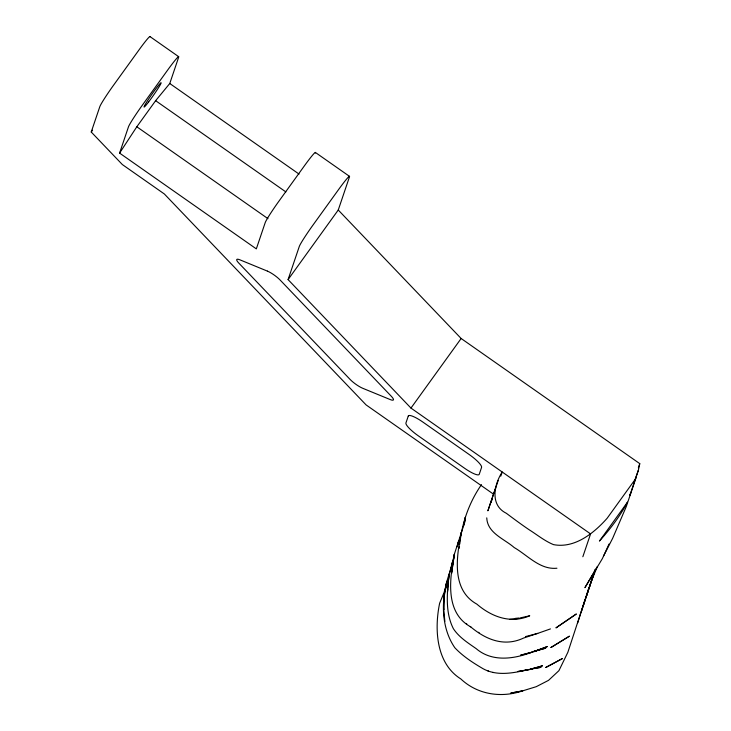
<?xml version="1.0" encoding="UTF-8"?>
<svg xmlns="http://www.w3.org/2000/svg" width="731" height="731" viewBox="0 0 731 731"><rect width="100%" height="100%" fill="white"/><g stroke="black" fill="none" stroke-linecap="round" stroke-linejoin="round"><path stroke-width="1.1" d="M530.094 668.984L541.05 667.33L530.158 669.249L542.521 665.795L529.6 669.587L517.776 671.542L528.988 669.495C514.076 672.904 497.29 676.559 483.09 668.728C472.975 662.798 462.906 656.319 454.828 647.739C439.952 626.083 441.085 595.957 449.885 571.989M447.737 588.976L447.454 592.201L448.944 575.032L454.298 555.496M447.92 586.829L448.944 575.032C447.171 592.759 445.005 612.286 453.403 628.733C459.077 637.322 467.959 642.887 476.219 648.671C492.237 662.441 514.551 659.033 532.689 651.906L520.536 655.241L533.319 651.942L547.4 646.515L533.858 651.549L545.737 648.159L533.721 651.312M445.353 589.862L446.778 581.209L445.855 586.819M459.214 548.36L459.497 546.203M459.781 544.047C461.928 522.912 469.32 502.069 481.491 484.616M461.005 534.836L461.362 532.186C456.601 556.273 451.036 589.798 476.831 604.117C491.643 616.818 510.64 624.091 529.728 615.776L519.814 618.006M444.53 594.668L446.897 582.662M500.799 476.155L502.206 471.998C493.964 484.754 489.852 505.185 506.309 513.263C513.838 518.882 521.367 524.502 529.162 529.765C537.194 534.818 544.677 541.004 553.495 544.622C574.621 548.716 593.983 533.164 607.178 518.215L635.148 479.426L638.428 470.06L639.771 463.637L461.142 338.499L338.252 210.016L349.464 176.893A21.939 1.389 -55 0 0 338.462 189.722L311.726 226.82A21.939 1.389 -55 0 0 299.29 246.475L288.078 279.598L410.968 408.081L590.575 533.913L582.845 556.748M445.115 591.306L445.49 589.058M463.609 525.69L465.4 517.119L464.002 523.423M457.588 545.417L458.017 543.416M450.479 571.185L452.462 562.303L450.524 571.066M457.076 546.943L458.785 540.593L458.273 542.475M446.988 582.909L444.055 592.549L439.642 603.212C434.278 628.952 435.968 663.401 460.777 678.898C477.398 694.578 501.064 698.187 522.446 690.923L536.243 686.683L548.533 680.351L558.913 670.674L567.859 652.29L588.519 589.277M577.664 622.976L584.846 600.178M581.447 611.436L588.51 589.314M585.988 597.592L592.814 576.457L583.292 605.707M586.81 594.97L595.08 569.751M589.332 587.532L595.089 569.915M493.544 494.193L366.094 404.91L164.338 193.971L122.36 164.566L91.229 132.019L99.791 106.726A21.939 1.389 -55 0 1 112.227 87.062L138.972 49.964A21.939 1.389 -55 0 1 150.056 36.696M119.592 153.09L128.482 126.819A21.939 1.389 -55 0 1 140.919 107.165L167.664 70.066A21.939 1.389 -55 0 1 178.656 57.237L169.766 83.508L155.63 100.686L136.816 126.774L119.592 153.09L256.325 248.878L265.216 222.608A21.939 1.389 -55 0 1 277.652 202.953L304.388 165.855A21.939 1.389 -55 0 1 315.39 153.026M495.609 487.988L487.879 510.832L498.186 480.495M638.364 467.794L639.771 463.637M629.875 495.307L638.428 470.06M636.198 477.27L626.239 506.656L612.669 538.281L603.623 555.88M450.141 571.258L451.228 568.051M591.589 580.597L597.41 566.379L584.919 587.669L602.381 558.594L609.042 544.028M629.82 495.481L630.698 492.904M465.455 520.043L454.353 554.217L451.584 573.378L454.353 554.217C449.793 578.596 444.64 612.697 470.81 626.915M452.708 562.623L451.877 564.734L452.8 562.715M490.455 503.339L492.502 498.761M445.855 585.686L447.134 582.726M91.229 132.019L92.554 130.191M288.078 279.598L338.252 210.016M410.968 408.081L461.142 338.499M525.488 636.6L537.404 633.494L550.461 628.907M537.733 633.366L523.588 638.053C504.015 647.3 485.494 639.451 470.271 626.513M522.446 690.923L510.805 693.07L522.775 690.859M509.653 619.395L518.699 618.435M556.94 568.225C540.017 569.942 527.8 555.405 514.213 547.565C504.171 538.756 487.403 533.164 486.755 517.859M515.428 618.344L518.718 618.088M487.778 670.82L488.399 671.003M492.84 672.392L493.462 672.575M149.937 36.55L178.629 56.652M315.363 152.441L349.436 176.308M169.766 83.508L299.052 174.088M155.63 100.686L285.858 191.915M136.816 126.774L267.966 218.66M478.503 632.278L479.052 632.69M466.241 623.497L466.789 623.899M443.644 608.713L444.859 621.405M443.881 595.792L443.744 609.782L444.082 594.193L443.881 595.792M408.263 416.076L405.943 422.929A16.457 3.463 35.8 0 0 418.233 435.777L464.642 468.288A16.457 3.463 35.8 0 0 479.244 474.282L481.565 467.429A16.457 3.463 35.8 0 0 469.275 454.581L422.874 422.07A16.457 3.463 35.8 0 0 408.263 416.076M627.417 502.27C619.897 516.369 610.157 529.198 599.447 541.059L627.417 502.27M576.211 614.067L556.081 627.801L576.211 614.067M569.33 636.235L550.964 647.492L569.33 636.235M562.404 658.567L545.755 667.494L562.404 658.567M267.418 271.119L239.869 259.816A10.965 2.312 35.8 0 0 238.772 263.05L350.085 379.416A10.965 2.312 35.8 0 0 362.759 388.298L390.308 399.601A10.965 2.312 35.8 0 0 391.405 396.376L280.092 280A10.965 2.312 35.8 0 0 267.418 271.119M148.64 101.911A14.812 0.932 -55 0 0 161.131 82.795A14.812 0.932 -55 0 0 148.037 99.955A14.812 0.932 -55 0 0 148.64 101.911"/></g></svg>
